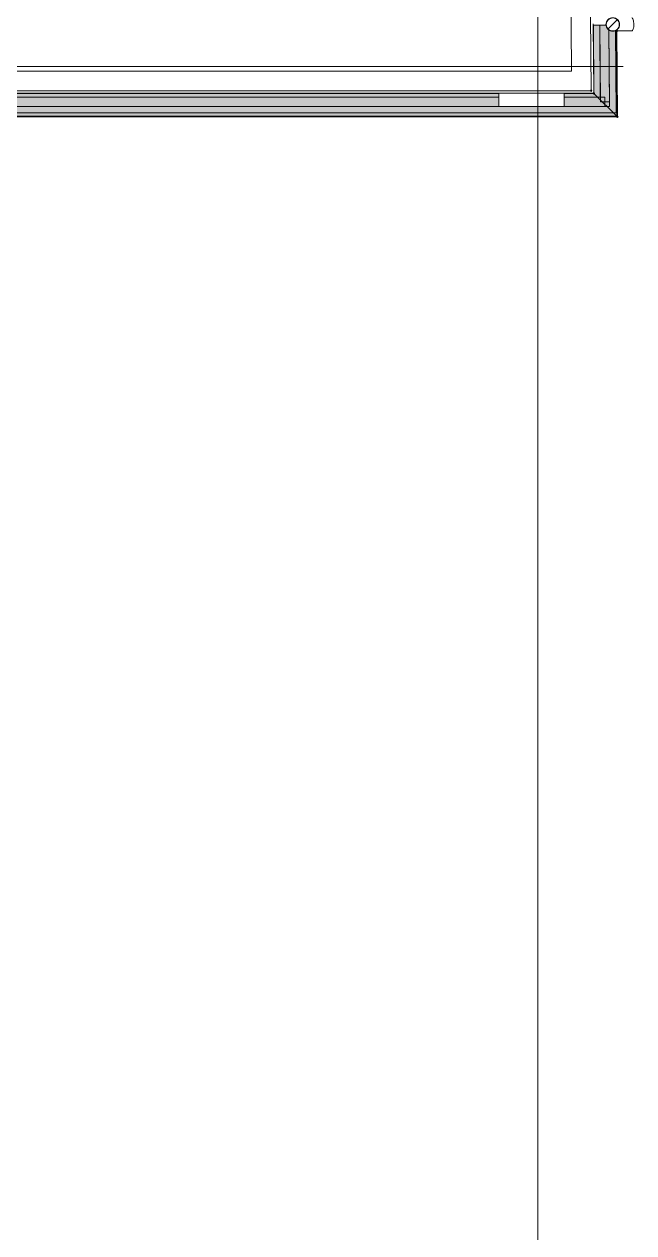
# Model space of a CAD drawing. Header units: millimetres. Extents: x 0 to 1189, y 0 to 841.
# Drawn here: x 817.8 to 864.6, y 281.4 to 374.1 of the extents above; entities that cross this region are included whole.
import ezdxf

# ---------------------------------------------------------------- set-up
doc = ezdxf.new("R2010")
doc.units = ezdxf.units.MM

msp = doc.modelspace()

# ---------------------------------------------------------------- hatches: boundary and pattern name
at = {"true_color": 0x3d3d3d}
h = msp.add_hatch(color=250, dxfattribs=at)
h.dxf.hatch_style = 2
h.paths.add_polyline_path([(862.415318, 374.042342), (862.466318, 373.876342), (862.597318, 373.708342), (862.824318, 373.588341), (863.050319, 373.590341), (863.235319, 373.678342), (863.288319, 367.020331), (861.488316, 368.806334), (861.446316, 374.031342)])
h = msp.add_hatch(color=7)
h.dxf.hatch_style = 2
h.paths.add_polyline_path([(863.195319, 373.508341), (863.258881, 373.534779), (863.285319, 373.598341), (863.258881, 373.661904), (863.195319, 373.688342), (863.183319, 373.688342), (863.119756, 373.661904), (863.093319, 373.598341), (863.119756, 373.534779), (863.183319, 373.508341)])
h = msp.add_hatch(color=7)
h.dxf.hatch_style = 2
h.paths.add_polyline_path([(863.215319, 373.508341), (863.278881, 373.534779), (863.305319, 373.598341), (863.278881, 373.661904), (863.215319, 373.688342), (863.202319, 373.688342), (863.138756, 373.661904), (863.112319, 373.598341), (863.138756, 373.534779), (863.202319, 373.508341)])
h = msp.add_hatch(color=7)
h.dxf.hatch_style = 2
h.paths.add_polyline_path([(863.251319, 373.509341), (863.314881, 373.535779), (863.341319, 373.599341), (863.314881, 373.662904), (863.251319, 373.689342), (863.237319, 373.689342), (863.173756, 373.662904), (863.147319, 373.599341), (863.173756, 373.535779), (863.237319, 373.509341)])
h = msp.add_hatch(color=250, dxfattribs=at)
h.dxf.hatch_style = 2
h.paths.add_polyline_path([(863.235319, 373.678342), (863.290319, 367.018331), (863.248319, 367.059331), (863.195319, 373.659342)])
h = msp.add_hatch(color=7)
h.dxf.hatch_style = 2
h.paths.add_polyline_path([(861.276316, 369.106335), (861.212753, 369.079897), (861.186316, 369.016334), (861.212753, 368.952772), (861.276316, 368.926334), (861.339878, 368.952772), (861.366316, 369.016334), (861.339878, 369.079897)])
h = msp.add_hatch(color=7)
h.dxf.hatch_style = 2
h.paths.add_polyline_path([(861.424676, 368.742694), (861.488316, 368.716443), (861.551956, 368.742694), (861.578207, 368.806334), (861.551956, 368.869974), (861.541956, 368.879974), (861.478316, 368.906225), (861.414676, 368.879974), (861.388425, 368.816334), (861.414676, 368.752694)])
h = msp.add_hatch(color=250, dxfattribs=at)
h.dxf.hatch_style = 2
h.paths.add_polyline_path([(797.842219, 368.806334), (854.199305, 368.806334), (854.199305, 367.816333), (859.199313, 367.816333), (859.199313, 368.806334), (861.478316, 368.806334), (863.288319, 367.020331), (799.642222, 367.020331), (798.83722, 367.819333), (798.83722, 368.198333), (798.45522, 368.198333)])
h = msp.add_hatch(color=250, dxfattribs=at)
h.dxf.hatch_style = 2
h.paths.add_polyline_path([(854.199305, 368.806334), (839.428282, 368.806334), (854.199305, 368.816334)])
h = msp.add_hatch(color=250, dxfattribs=at)
h.dxf.hatch_style = 2
h.paths.add_polyline_path([(799.602222, 367.059331), (863.238319, 367.059331), (863.288319, 367.020331), (862.983318, 367.018331), (799.644222, 367.018331)])
h = msp.add_hatch(color=7)
h.dxf.hatch_style = 2
h.paths.add_polyline_path([(863.191679, 366.989692), (863.255319, 366.96344), (863.318959, 366.989692), (863.34521, 367.053331), (863.318959, 367.116971), (863.252319, 367.146223), (863.188679, 367.119971), (863.162428, 367.056331)])
h = msp.add_hatch(color=7)
h.dxf.hatch_style = 2
h.paths.add_polyline_path([(863.207041, 366.974109), (863.267392, 366.94099), (863.333542, 366.960053), (863.36666, 367.020405), (863.347597, 367.086554), (863.283246, 367.124673), (863.217096, 367.10561), (863.183978, 367.045258)])
h = msp.add_hatch(color=7)
h.dxf.hatch_style = 2
h.paths.add_polyline_path([(863.342959, 367.092971), (863.279319, 367.119223), (863.215679, 367.092971), (863.189428, 367.029331), (863.215679, 366.965692), (863.226679, 366.954692), (863.290319, 366.92844), (863.353959, 366.954692), (863.38021, 367.018331), (863.353959, 367.081971)])

# ---------------------------------------------------------------- linework, layer by layer
at = {"color": 7, "lineweight": 0}
for points in [[(857.17331, 237.628134), (857.17331, 717.840867)], [(859.764314, 370.516337), (859.682313, 380.631352)], [(861.182316, 380.644352), (861.276316, 369.016334)], [(861.276316, 369.016334), (861.182316, 380.644352)], [(862.415318, 374.092342), (862.42589, 374.201087), (862.456208, 374.298671), (862.504175, 374.386997), (862.567693, 374.463968), (862.644664, 374.527485), (862.73299, 374.575452), (862.830574, 374.605771), (862.935318, 374.616343), (863.039694, 374.605902), (863.136944, 374.575937), (863.225006, 374.528487), (863.301819, 374.465593), (863.365319, 374.389292), (863.413444, 374.301624), (863.444132, 374.204628), (863.455319, 374.100342)], [(862.435318, 374.092342), (862.445482, 374.197069), (862.47463, 374.290905), (862.520747, 374.375835), (862.581818, 374.449843), (862.655826, 374.510913), (862.740756, 374.55703), (862.834592, 374.586179), (862.935318, 374.596343), (863.035676, 374.58631), (863.129178, 374.557515), (863.213844, 374.511915), (863.287694, 374.451468), (863.348747, 374.37813), (863.395022, 374.293858), (863.42454, 374.20061), (863.435319, 374.100342)], [(862.574318, 373.768342), (863.267319, 374.461343)], [(864.393093, 374.603776), (864.424238, 374.593864), (864.453487, 374.564951), (864.480177, 374.519048), (864.503649, 374.458166), (864.523241, 374.384314), (864.538293, 374.299503), (864.548143, 374.205744), (864.552132, 374.105046)], [(861.436316, 374.036342), (861.435316, 374.132342)], [(861.436316, 374.034342), (862.427318, 374.042342)], [(861.476316, 369.016334), (861.436316, 374.036342)], [(861.476316, 369.016334), (861.436316, 374.036342)], [(861.446316, 374.036342), (861.488316, 368.806334)], [(861.446316, 374.036342), (861.488316, 368.806334)], [(861.936317, 374.042342), (861.980317, 368.516334)], [(861.983317, 368.163333), (861.936317, 374.042342)], [(863.455319, 374.100342), (863.444747, 373.991598), (863.414428, 373.894014), (863.366462, 373.805687), (863.302944, 373.728717), (863.225973, 373.665199), (863.137647, 373.617232), (863.040063, 373.586914), (862.935318, 373.576341), (862.83123, 373.586783), (862.734115, 373.616748), (862.64607, 373.664197), (862.569193, 373.727092), (862.505581, 373.803393), (862.457333, 373.891061), (862.426546, 373.988057), (862.415318, 374.092342)], [(863.435319, 374.100342), (863.425155, 373.995616), (863.396007, 373.901779), (863.349889, 373.81685), (863.288819, 373.742842), (863.214811, 373.681771), (863.129881, 373.635654), (863.036045, 373.606506), (862.935318, 373.596341), (862.835248, 373.606416), (862.741881, 373.63531), (862.657232, 373.681033), (862.583318, 373.741592), (862.522154, 373.814994), (862.475755, 373.899248), (862.446138, 373.992362), (862.435318, 374.092342)], [(862.685318, 367.816333), (862.638318, 373.676342)], [(862.639318, 373.675342), (862.683318, 368.168333)], [(863.138319, 373.631342), (863.189319, 367.316332)], [(863.182319, 373.598341), (863.150319, 373.598341)], [(863.183319, 373.653342), (863.236319, 367.071331)], [(863.195319, 373.659342), (863.248319, 367.059331)], [(863.198319, 373.661342), (863.252319, 367.056331)], [(863.202319, 373.662342), (863.255319, 367.053331)], [(863.219319, 373.671342), (863.273319, 367.035331)], [(863.222319, 373.672342), (863.276319, 367.032331)], [(863.224319, 373.673342), (863.277319, 367.030331)], [(863.225319, 373.674342), (863.279319, 367.029331)], [(863.235319, 373.678342), (863.288319, 367.020331)], [(863.237319, 373.679342), (863.290319, 367.018331)], [(863.289319, 373.599341), (863.251319, 373.599341)], [(863.328319, 373.599341), (863.289319, 373.599341)], [(863.369319, 373.600341), (863.328319, 373.599341)], [(863.412319, 373.600341), (863.369319, 373.600341)], [(863.457319, 373.600341), (863.412319, 373.600341)], [(863.503319, 373.601341), (863.457319, 373.600341)], [(863.550319, 373.601341), (863.503319, 373.601341)], [(863.599319, 373.601341), (863.550319, 373.601341)], [(863.650319, 373.602341), (863.599319, 373.601341)], [(863.70132, 373.602341), (863.650319, 373.602341)], [(863.75432, 373.603341), (863.70132, 373.602341)], [(863.80832, 373.603341), (863.75432, 373.603341)], [(863.86332, 373.604341), (863.80832, 373.603341)], [(863.91932, 373.604341), (863.86332, 373.604341)], [(863.97632, 373.605341), (863.91932, 373.604341)], [(863.97632, 373.605341), (864.401321, 373.608341)], [(864.552132, 374.105046), (864.549775, 374.00401), (864.541443, 373.909968), (864.527765, 373.824908), (864.50937, 373.750813), (864.486885, 373.68967), (864.46094, 373.643464), (864.432162, 373.614182), (864.40118, 373.603808)], [(202.529309, 370.871337), (863.72632, 370.871337)], [(796.119216, 370.516337), (859.764314, 370.516337)], [(797.631219, 369.016334), (861.276316, 369.016334)], [(861.476316, 368.816334), (861.476316, 369.016334)], [(861.478316, 368.816334), (861.476316, 369.016334)], [(861.476316, 369.016334), (861.478316, 368.816334)], [(797.832219, 368.816334), (861.476316, 368.816334)], [(854.199305, 368.806334), (797.842219, 368.806334)], [(854.199305, 368.806334), (797.842219, 368.806334)], [(798.34622, 368.516334), (854.199305, 368.516334)], [(854.199305, 368.816334), (854.199305, 367.816333)], [(859.199313, 367.816333), (859.199313, 368.816334)], [(861.488316, 368.806334), (859.199313, 368.806334)], [(861.488316, 368.806334), (859.199313, 368.806334)], [(859.199313, 368.516334), (862.333317, 368.516334)], [(861.488316, 368.806334), (863.276319, 367.032331)], [(863.288319, 367.020331), (861.488316, 368.806334)], [(861.983317, 368.163333), (862.683318, 368.168333)], [(862.333317, 368.516334), (862.333317, 367.816333)], [(854.199305, 367.816333), (798.84022, 367.816333)], [(862.983318, 367.316332), (799.344221, 367.316332)], [(863.236319, 367.071331), (799.590222, 367.071331)], [(863.248319, 367.059331), (799.602222, 367.059331)], [(863.252319, 367.056331), (799.605222, 367.056331)], [(863.255319, 367.053331), (799.609222, 367.053331)], [(863.273319, 367.035331), (799.626222, 367.035331)], [(863.276319, 367.032331), (799.629222, 367.032331)], [(863.277319, 367.030331), (799.631222, 367.030331)], [(863.279319, 367.029331), (799.632222, 367.029331)], [(863.288319, 367.020331), (799.642222, 367.020331)], [(863.290319, 367.018331), (799.644222, 367.018331)], [(854.199305, 367.816333), (859.199313, 367.816333)], [(862.685318, 367.816333), (859.199313, 367.816333)], [(863.189319, 367.316332), (862.990318, 367.316332)], [(863.276319, 367.032331), (863.236319, 367.071331)], [(863.236319, 367.071331), (863.248319, 367.059331)], [(863.248319, 367.059331), (863.276319, 367.032331)], [(863.276319, 367.032331), (863.248319, 367.059331)], [(863.248319, 367.059331), (863.276319, 367.032331)], [(863.273319, 367.035331), (863.255319, 367.053331)], [(863.255319, 367.053331), (863.273319, 367.035331)], [(863.288319, 367.020331), (863.276319, 367.032331)], [(863.276319, 367.032331), (863.288319, 367.020331)]]:
    msp.add_lwpolyline(points, dxfattribs=at)

doc.saveas('drawing.dxf')
